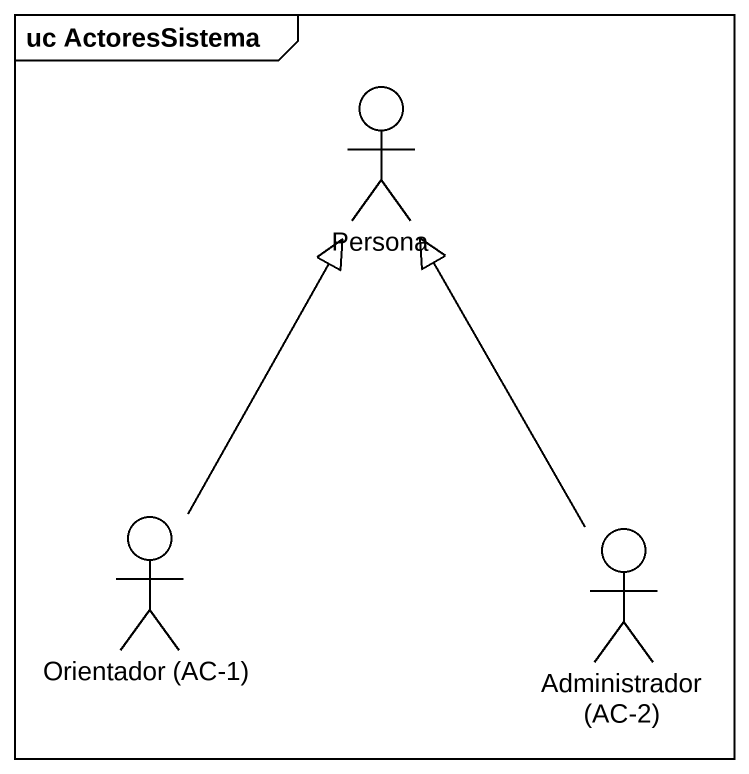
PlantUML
@startuml
mainframe uc ActoresSistema
actor Persona
actor "Orientador (AC-1)" as Orientador_AC_1
actor "Administrador (AC-2)" as Administrador_AC_2
Orientador_AC_1 -up-|> Persona
Administrador_AC_2 -up-|> Persona
@enduml
